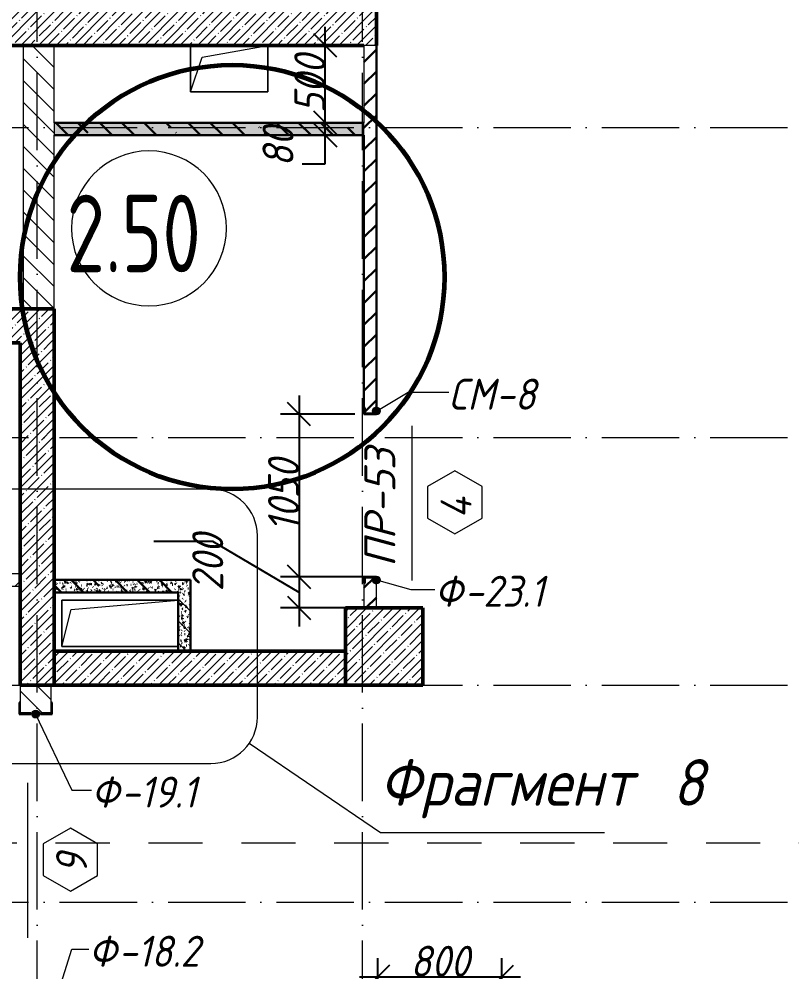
# Model space of a CAD drawing. Header units: millimetres. Extents: x -6064 to 178764, y -5836 to 29924.
# Drawn here: x 98493 to 103483, y 11550 to 17700 of the extents above; entities that cross this region are included whole.
import ezdxf

# ---------------------------------------------------------------- set-up
doc = ezdxf.new("R2010")
doc.units = ezdxf.units.MM
doc.linetypes.add('01 Штриховая _4 мм_', pattern=[600, 350, -250])
doc.linetypes.add('50_200_ШТРИХ_1Т_ш5_п1_п1_', pattern=[700, 500, -100, 0, -100])
for name, color, linetype, lineweight in [('0) ПГП', 1, 'Continuous', 30), ('1) ПГП Зеленый', 2, 'Continuous', 30), ('A-ANNO-SYMB', 7, 'Continuous', 9), ('A-AREA-IDEN', 7, 'Continuous', 9), ('A-DOOR-IDEN', 7, 'Continuous', 9), ('A-FLOR', 7, 'Continuous', 9), ('A-GENM', 7, 'Continuous', 9), ('A-GENM-1', 7, 'Continuous', 25), ('A-GENM-IDEN', 7, 'Continuous', 9), ('A-WALL-3', 7, 'Continuous', 50), ('A-WALL-PATT-1', 7, 'Continuous', 5), ('G-ANNO-SYMB-1', 7, '01 Штриховая _4 мм_', 9), ('S-COLS', 7, 'Continuous', 9), ('S-COLS-1', 7, 'Continuous', 5), ('S-COLS-2', 7, 'Continuous', 50), ('Оси-1', 7, '50_200_ШТРИХ_1Т_ш5_п1_п1_', 9)]:
    doc.layers.add(name, color=color, linetype=linetype, lineweight=lineweight)
doc.layers.add('A-ANNO-DIMS', color=7, linetype='Continuous')
for name, color, linetype, lineweight, true_color in [('A-WALL-6', 7, 'Continuous', 13, 0x008000), ('A-WALL-8', 7, 'Continuous', 5, 0x0070df), ('A-WALL-FNSH-2', 7, 'Continuous', 13, 0xce0000), ('A-WALL-FNSH-3', 7, 'Continuous', 13, 0x008000), ('A-WALL-PATT-2', 7, 'Continuous', 5, 0xce0000), ('A-WALL-PATT-3', 7, 'Continuous', 5, 0x008000), ('A-WALL-PATT-4', 7, 'Continuous', 5, 0x0070df)]:
    doc.layers.add(name, color=color, linetype=linetype, lineweight=lineweight, true_color=true_color)
doc.styles.add('ISOCPEUR_I_2', font='isocpeui.ttf', dxfattribs={"width": 0.9, "height": 200})
doc.styles.add('ISOCPEUR_I_3', font='isocpeui.ttf', dxfattribs={"width": 0.9, "height": 300})
doc.styles.add('ISOCPEUR_I_4', font='isocpeui.ttf', dxfattribs={"height": 200})
doc.styles.add('СПДС', font='ГОСТ тип А.ttf', dxfattribs={"width": 0.9})
doc.dimstyles.new('ISO-2_0_0_9К_СРЕДНИЙ', dxfattribs={"dimscale": 304.8, "dimtxt": 199.196235, "dimasz": 0.492126, "dimexe": 0.393701, "dimexo": 0, "dimgap": 0, "dimtad": 1, "dimdec": 0, "dimzin": 0, "dimdsep": 46, "dimtxsty": 'ISOCPEUR_I_2', "dimblk1": 'OBLIQUE', "dimblk2": 'OBLIQUE', "dimsah": 1, "dimcen": 0.09, "dimdle": 0.393701, "dimazin": 0, "dimtfac": 1, "dimtdec": 4, "dimtix": 1, "dimtmove": 1, "dimatfit": 3, "dimfxl": 1, "dimtvp": 1, "dimtolj": 1, "dimtzin": 0, "dimarcsym": 2})
doc.dimstyles.new('ISO-2_0_0_9К_СРЕДНИЙ_2', dxfattribs={"dimscale": 304.8, "dimtxt": 199.196235, "dimasz": 0.492126, "dimexe": 0.393701, "dimexo": 0, "dimgap": 0, "dimtad": 1, "dimdec": 0, "dimzin": 0, "dimdsep": 46, "dimtxsty": 'ISOCPEUR_I_2', "dimblk1": 'OBLIQUE', "dimblk2": 'OBLIQUE', "dimsah": 1, "dimcen": 0.09, "dimdle": 0.393701, "dimazin": 0, "dimtfac": 1, "dimtdec": 4, "dimtix": 1, "dimtmove": 0, "dimatfit": 3, "dimfxl": 1, "dimtvp": 1, "dimtolj": 1, "dimtzin": 0, "dimarcsym": 2})
pattern_1 = [(45, (0, 0), (-57.024626, 57.024626), []), (45, (57.025, 0), (-57.024626, 57.024626), [100.806, -20.161, 3.353, -16.808])]
pattern_2 = [(135, (0, 0), (-70.71068, -70.71068), [])]
pattern_3 = [(45, (0, 0), (-70.71068, 70.71068), [])]
pattern_4 = [(50, (0, 0), (72.873764, -6.37607), [7.62, -83.82]), (355, (0, 0), (-14.09699, 76.422444), [6.096, -67.056]), (100.451, (6.07, -0.53), (58.776964, 70.04687), [6.476, -71.236]), (46.184, (0, 20.32), (108.43142, -16.817454), [11.43, -125.73]), (96.636, (9.04, 18.92), (94.961, 98.97089), [9.714, -106.854]), (351.184, (0, 20.32), (94.96227, 98.97018), [9.144, -100.584]), (21, (10.16, 15.24), (60.64565, -40.906537), [7.62, -83.82]), (326, (10.16, 15.24), (24.72083, 73.67493), [6.096, -67.056]), (71.451, (15.214, 11.83), (85.36689, 32.768737), [6.476, -71.236]), (37.5, (0, 0), (1.235525, 33.8224325), [3.353, -62.89, 3.353, -64.719, -67.31]), (37.5, (0, 0), (1.235525, 33.8224325), [-134.315, 3.353, -63.957]), (7.5, (0, 0), (26.728146, 40.072549), [3.353, -35.458, 3.353, -61.366, -25.654]), (7.5, (0, 0), (26.728146, 40.072549), [-103.53, 3.353, -22.301]), (327.5, (-22.657, 0), (54.2363175, -2.292117), [3.353, -22.047, 3.353, -75.895, -105.156]), (327.5, (-22.657, 0), (54.2363175, -2.292117), [-104.648, 3.353, -101.803]), (317.5, (-32.817, 0), (59.25158, 10.17014), [3.353, -29.667, 3.353, -49.276, -74.676]), (317.5, (-32.817, 0), (59.25158, 10.17014), [-85.649, 3.353, -71.323])]
pattern_5 = [(135, (0, 0), (-142.5612, -142.5612), []), (135, (142.56, 0), (-142.5612, -142.5612), [252.016, -50.403, 3.353, -47.05])]

# ---------------------------------------------------------------- blocks, each defined once
blk = doc.blocks.new('Колонна_Несущая_Прямоугольное сечение - 500х500-V47-АР1_1_Кладочный план 2 этажа')
at = {"layer": 'S-COLS-1'}
h = blk.add_hatch(dxfattribs=at)
h.set_pattern_fill('FP_63', color=256, style=0, pattern_type=2)
h.set_pattern_definition([(45, (-100850, -13650), (-57.024626, 57.024626), []), (45, (-100792.975, -13650), (-57.024626, 57.024626), [100.806, -20.161, 3.353, -16.808])])
h.paths.add_polyline_path([(-250, -250), (250, -250), (250, 250), (-250, 250)], flags=0)
at = {"layer": 'S-COLS-2'}
for p, q in [((250, 250), (-250, 250)), ((-250, 250), (-250, -250)), ((250, -250), (250, 250)), ((-250, -250), (250, -250))]:
    blk.add_line(p, q, dxfattribs=at)
blk = doc.blocks.new('AR_Отверстие прямоугольное _в плите_ - AR_Отверстие прямоугольное _в плите_-24493740-АР1_1_Кладочный план 2 этажа')
at = {"layer": 'A-GENM'}
for p, q in [((-250, 150), (-250, -150)), ((-175, 75), (250, 150)), ((250, -150), (250, 150)), ((-250, -150), (-175, 75)), ((-250, -150), (250, -150))]:
    blk.add_line(p, q, dxfattribs=at)
blk = doc.blocks.new('AR_Отверстие прямоугольное _в плите_ - AR_Отверстие прямоугольное _в плите_-24493498-АР1_1_Кладочный план 2 этажа')
at = {"layer": 'A-GENM'}
for p, q in [((375, 150), (-375, 150)), ((-375, 150), (-375, -150)), ((-315, 90), (375, 150)), ((-375, -150), (-315, 90)), ((-375, -150), (375, -150))]:
    blk.add_line(p, q, dxfattribs=at)
blk = doc.blocks.new('Фахверк_СКБ_Уголок - Ф-19_1_200х3980 h все крепления развернуты-28533837-АР1_1_Кладочный план 2 этажа')
at = {"layer": 'A-GENM-1'}
for p, q in [((200, 156), (125, 156)), ((125, 156), (125, 81)), ((131, 81), (131, 150)), ((131, 150), (200, 150)), ((200, 150), (200, 156)), ((125, 81), (131, 81)), ((131, 19), (125, 19)), ((125, 19), (125, -56)), ((131, -50), (131, 19)), ((125, -56), (200, -56)), ((200, -50), (131, -50)), ((200, -56), (200, -50))]:
    blk.add_line(p, q, dxfattribs=at)
blk = doc.blocks.new('Фахверк_СКБ_Швеллер_Тип 2 - СМ-8_80х2180h-30702246-АР1_1_Кладочный план 2 этажа')
at = {"layer": 'A-GENM-1'}
for p, q in [((165, 40), (125, 40)), ((125, 40), (125, -40)), ((129.5, 32.6), (165, 32.6)), ((129.5, -32.6), (129.5, 32.6)), ((165, 32.6), (165, 40)), ((125, -40), (165, -40)), ((165, -32.6), (129.5, -32.6)), ((165, -40), (165, -32.6))]:
    blk.add_line(p, q, dxfattribs=at)
blk = doc.blocks.new('Фахверк_СКБ_Швеллер - Ф-23_1_80х3980 h_все крепления развернуты-29290712-АР1_1_Кладочный план 2 этажа')
at = {"layer": 'A-GENM-1'}
for p, q in [((165, 40), (125, 40)), ((125, 40), (125, -40)), ((129.5, 32.6), (165, 32.6)), ((129.5, -32.6), (129.5, 32.6)), ((165, 32.6), (165, 40)), ((125, -40), (165, -40)), ((165, -32.6), (129.5, -32.6)), ((165, -40), (165, -32.6))]:
    blk.add_line(p, q, dxfattribs=at)
blk = doc.blocks.new('План этажа - длина полки 8 мм-17663127-АР1_1_Кладочный план 2 этажа')
at = {"layer": 'A-ANNO-SYMB'}
blk.add_line((-4, 0.001), (4, 0.001), dxfattribs=at)
blk = doc.blocks.new('AAR_СКБ_Марка_Двери_Перемычка и проем - Марка перемычки и проема-25306769-АР1_1_Кладочный план 2 этажа')
at = {"layer": 'A-DOOR-IDEN'}
for p, q in [((-5, 0), (5, 0)), ((-0.968, -0.984), (-1.986, -2.747)), ((1.067, -0.984), (-0.968, -0.984)), ((2.085, -2.747), (1.067, -0.984)), ((-1.986, -2.747), (-0.968, -4.509)), ((1.067, -4.509), (2.085, -2.747)), ((-0.968, -4.509), (1.067, -4.509))]:
    blk.add_line(p, q, dxfattribs=at)
blk = doc.blocks.new('_Oblique')
at = {"color": 0, "linetype": 'ByBlock', "lineweight": -2}
blk.add_line((-0.5, -0.5), (0.5, 0.5), dxfattribs=at)
blk = doc.blocks.new('DIMBLOCK522-АР1_1_Кладочный план 2 этажа')
at = {"layer": 'A-ANNO-DIMS', "color": 0, "lineweight": -2, "transparency": 16777216}
for p, q in [((100300.7, 15270), (100300.7, 13980)), ((100660, 15150), (100180.7, 15150)), ((100720, 14100), (100180.7, 14100))]:
    blk.add_line(p, q, dxfattribs=at)
at = {"layer": 'Defpoints', "color": 0, "transparency": 16777216}
for p in [(100660, 15150), (100300.7, 14100), (100720, 14100)]:
    blk.add_point(p, dxfattribs=at)
at = {"layer": 'A-ANNO-DIMS', "color": 0, "lineweight": -2, "transparency": 16777216, "xscale": 150, "yscale": 150, "zscale": 150}
for p, rotation in [((100300.7, 15150), 90), ((100300.7, 14100), 270)]:
    blk.add_blockref('_Oblique', p, dxfattribs=dict(at, rotation=rotation))
at = {"layer": 'A-ANNO-DIMS', "color": 0, "transparency": 16777216, "insert": (100200.7, 14625), "char_height": 200, "width": 560.814, "attachment_point": 5, "rotation": 90, "style": 'ISOCPEUR_I_2'}
blk.add_mtext('\\A1;1050', dxfattribs=at)
blk = doc.blocks.new('DIMBLOCK523-АР1_1_Кладочный план 2 этажа')
at = {"layer": 'A-ANNO-DIMS', "color": 0, "lineweight": -2, "transparency": 16777216}
for p, q in [((99744.5, 14328.5), (99362.2, 14328.5)), ((100300.7, 14000), (99744.5, 14328.5)), ((100300.7, 14220), (100300.7, 13780)), ((100720, 14100), (100180.7, 14100)), ((100600, 13900), (100180.7, 13900))]:
    blk.add_line(p, q, dxfattribs=at)
at = {"layer": 'Defpoints', "color": 0, "transparency": 16777216}
for p in [(100720, 14100), (100300.7, 13900), (100600, 13900)]:
    blk.add_point(p, dxfattribs=at)
at = {"layer": 'A-ANNO-DIMS', "color": 0, "lineweight": -2, "transparency": 16777216, "xscale": 150, "yscale": 150, "zscale": 150}
for p, rotation in [((100300.7, 14100), 90), ((100300.7, 13900), 270)]:
    blk.add_blockref('_Oblique', p, dxfattribs=dict(at, rotation=rotation))
at = {"layer": 'A-ANNO-DIMS', "color": 0, "transparency": 16777216, "insert": (99611.2, 14006.7), "char_height": 200, "width": 455.087, "attachment_point": 1, "rotation": 90, "line_spacing_factor": 1.149209, "style": 'ISOCPEUR_I_2'}
blk.add_mtext('\\A1;200', dxfattribs=at)
blk = doc.blocks.new('DIMBLOCK563-АР1_1_Кладочный план 2 этажа')
at = {"layer": 'A-ANNO-DIMS', "color": 0, "lineweight": -2, "transparency": 16777216}
for p, q in [((100470.1, 16830), (100470.1, 17150)), ((100364.1, 17030), (100590.1, 17030)), ((100364.1, 16950), (100590.1, 16950)), ((100470.1, 16764.8), (100470.1, 16950)), ((100320.1, 16764.8), (100470.1, 16764.8))]:
    blk.add_line(p, q, dxfattribs=at)
at = {"layer": 'Defpoints', "color": 0, "transparency": 16777216}
for p in [(100364.1, 17030), (100470.1, 17030), (100364.1, 16950)]:
    blk.add_point(p, dxfattribs=at)
at = {"layer": 'A-ANNO-DIMS', "color": 0, "lineweight": -2, "transparency": 16777216, "xscale": 150, "yscale": 150, "zscale": 150}
for p, rotation in [((100470.1, 17030), 90), ((100470.1, 16950), 270)]:
    blk.add_blockref('_Oblique', p, dxfattribs=dict(at, rotation=rotation))
at = {"layer": 'A-ANNO-DIMS', "color": 0, "transparency": 16777216, "insert": (100064.9, 16746.4), "char_height": 200, "width": 303.391, "attachment_point": 1, "rotation": 90, "line_spacing_factor": 1.149209, "style": 'ISOCPEUR_I_2'}
blk.add_mtext('\\A1;80', dxfattribs=at)
blk = doc.blocks.new('DIMBLOCK564-АР1_1_Кладочный план 2 этажа')
at = {"layer": 'A-ANNO-DIMS', "color": 0, "lineweight": -2, "transparency": 16777216}
for p, q in [((100470.1, 16910), (100470.1, 17650)), ((100364.1, 17530), (100590.1, 17530)), ((100364.1, 17030), (100590.1, 17030))]:
    blk.add_line(p, q, dxfattribs=at)
at = {"layer": 'Defpoints', "color": 0, "transparency": 16777216}
for p in [(100364.1, 17530), (100470.1, 17530), (100364.1, 17030)]:
    blk.add_point(p, dxfattribs=at)
at = {"layer": 'A-ANNO-DIMS', "color": 0, "lineweight": -2, "transparency": 16777216, "xscale": 150, "yscale": 150, "zscale": 150}
for p, rotation in [((100470.1, 17530), 90), ((100470.1, 17030), 270)]:
    blk.add_blockref('_Oblique', p, dxfattribs=dict(at, rotation=rotation))
at = {"layer": 'A-ANNO-DIMS', "color": 0, "transparency": 16777216, "insert": (100370.1, 17280), "char_height": 200, "width": 455.087, "attachment_point": 5, "rotation": 90, "style": 'ISOCPEUR_I_2'}
blk.add_mtext('\\A1;500', dxfattribs=at)
blk = doc.blocks.new('DIMBLOCK571-АР1_1_Кладочный план 2 этажа')
at = {"layer": 'A-ANNO-DIMS', "color": 0, "lineweight": -2, "transparency": 16777216}
for p, q in [((100810, 11320), (100810, 11638.9)), ((101610, 10600), (101610, 11638.9)), ((100690, 11518.9), (101730, 11518.9))]:
    blk.add_line(p, q, dxfattribs=at)
at = {"layer": 'Defpoints', "color": 0, "transparency": 16777216}
for p in [(101610, 11518.9), (100810, 11320), (101610, 10600)]:
    blk.add_point(p, dxfattribs=at)
at = {"layer": 'A-ANNO-DIMS', "color": 0, "lineweight": -2, "transparency": 16777216, "xscale": 150, "yscale": 150, "zscale": 150, "rotation": 180}
blk.add_blockref('_Oblique', (100810, 11518.9), dxfattribs=at)
at = {"layer": 'A-ANNO-DIMS', "color": 0, "lineweight": -2, "transparency": 16777216, "xscale": 150, "yscale": 150, "zscale": 150}
blk.add_blockref('_Oblique', (101610, 11518.9), dxfattribs=at)
at = {"layer": 'A-ANNO-DIMS', "color": 0, "transparency": 16777216, "insert": (101210, 11618.9), "char_height": 200, "width": 455.087, "attachment_point": 5, "style": 'ISOCPEUR_I_2'}
blk.add_mtext('\\A1;800', dxfattribs=at)
blk = doc.blocks.new('Марка_Помещения - Номер-25198446-Объем проектирования 2 этажа')
at = {"layer": 'A-AREA-IDEN'}
for start, end in [(360, 180), (180, 360)]:
    blk.add_arc((0, 0), 2.5, start, end, dxfattribs=at)

msp = doc.modelspace()

# ---------------------------------------------------------------- hatches: boundary and pattern name
at = {"layer": '0) ПГП'}
h = msp.add_hatch(dxfattribs=at)
h.set_pattern_fill('FP_25', color=256, style=0, pattern_type=2)
h.set_pattern_definition(pattern_4)
h.paths.add_polyline_path([(100720, 16950), (100720, 17030), (98720, 17030), (98720, 16950), (99497.7, 16950)], flags=0)
h = msp.add_hatch(dxfattribs=at)
h.set_pattern_fill('FP_26', color=256, style=0, pattern_type=2)
h.set_pattern_definition(pattern_5)
h.paths.add_polyline_path([(100720, 16950), (100720, 17030), (98720, 17030), (98720, 16950), (99497.7, 16950)], flags=0)
h = msp.add_hatch(dxfattribs=at)
h.set_pattern_fill('FP_25', color=256, style=0, pattern_type=2)
h.set_pattern_definition(pattern_4)
h.paths.add_polyline_path([(99600, 14000), (99600, 14080), (98720, 14080), (98720, 14000), (99520, 14000)], flags=0)
h = msp.add_hatch(dxfattribs=at)
h.set_pattern_fill('FP_26', color=256, style=0, pattern_type=2)
h.set_pattern_definition(pattern_5)
h.paths.add_polyline_path([(99600, 14000), (99600, 14080), (98720, 14080), (98720, 14000), (99520, 14000)], flags=0)
h = msp.add_hatch(dxfattribs=at)
h.set_pattern_fill('FP_25', color=256, style=0, pattern_type=2)
h.set_pattern_definition(pattern_4)
h.paths.add_polyline_path([(99520, 13620), (99600, 13620), (99600, 14000), (99520, 14000)], flags=0)
at = {"layer": '1) ПГП Зеленый'}
h = msp.add_hatch(dxfattribs=at)
h.set_pattern_fill('FP_24', color=256, style=0, pattern_type=2)
h.set_pattern_definition(pattern_3)
h.paths.add_polyline_path([(100720, 13900), (100800, 13900), (100800, 14060), (100792.6, 14060), (100792.6, 14095.5), (100727.4, 14095.5), (100727.4, 14060), (100720, 14060)], flags=0)
h.paths.add_polyline_path([(100727.4, 15154.5), (100792.6, 15154.5), (100792.6, 15190), (100800, 15190), (100800, 17530), (100720, 17530), (100720, 15190), (100727.4, 15190)], flags=0)
at = {"layer": 'A-GENM-IDEN'}
h = msp.add_hatch(color=256, dxfattribs=at)
edge = h.paths.add_edge_path(flags=0)
edge.add_arc((100800, 15170), 25, 0, 360)
h = msp.add_hatch(color=256, dxfattribs=at)
edge = h.paths.add_edge_path(flags=0)
edge.add_arc((100800, 14080), 25, 0, 360)
h = msp.add_hatch(color=256, dxfattribs=at)
edge = h.paths.add_edge_path(flags=0)
edge.add_arc((98600, 13214), 25, 0, 360)
at = {"layer": 'A-WALL-PATT-1'}
h = msp.add_hatch(dxfattribs=at)
h.set_pattern_fill('FP_7', color=256, style=0, pattern_type=2)
h.set_pattern_definition(pattern_1)
h.paths.add_polyline_path([(100800, 17530), (100800, 17750), (94580, 17750), (94580, 17530), (100720, 17530)], flags=0)
h = msp.add_hatch(dxfattribs=at)
h.set_pattern_fill('FP_7', color=256, style=0, pattern_type=2)
h.set_pattern_definition(pattern_1)
h.paths.add_polyline_path([(98720, 15610), (98720, 15830), (97200, 15830), (97200, 15610), (98500, 15610)], flags=0)
h.paths.add_polyline_path([(95850, 15610), (95850, 15830), (94800, 15830), (94800, 15610)], flags=0)
h = msp.add_hatch(dxfattribs=at)
h.set_pattern_fill('FP_7', color=256, style=0, pattern_type=2)
h.set_pattern_definition(pattern_1)
h.paths.add_polyline_path([(98720, 13400), (98720, 15610), (98500, 15610), (98500, 13400)], flags=0)
h = msp.add_hatch(dxfattribs=at)
h.set_pattern_fill('FP_7', color=256, style=0, pattern_type=2)
h.set_pattern_definition(pattern_1)
h.paths.add_polyline_path([(98720, 13400), (100600, 13400), (100600, 13620), (98720, 13620)], flags=0)
at = {"layer": 'A-WALL-PATT-2'}
h = msp.add_hatch(dxfattribs=at)
h.set_pattern_fill('FP_22', color=256, style=0, pattern_type=2)
h.set_pattern_definition(pattern_2)
h.paths.add_polyline_path([(98520, 15830), (98720, 15830), (98720, 17530), (98520, 17530), (98520, 17238.8)], flags=0)
h = msp.add_hatch(dxfattribs=at)
h.set_pattern_fill('FP_22', color=256, style=0, pattern_type=2)
h.set_pattern_definition(pattern_2)
h.paths.add_polyline_path([(98700, 13220), (98700, 13400), (98500, 13400), (98500, 13220), (98631, 13220)], flags=0)
at = {"layer": 'A-WALL-PATT-3'}
h = msp.add_hatch(dxfattribs=at)
h.set_pattern_fill('FP_24', color=256, style=0, pattern_type=2)
h.set_pattern_definition(pattern_3)
h.paths.add_polyline_path([(96820, 14040), (98500, 14040), (98500, 14120), (96820, 14120)], flags=0)
at = {"layer": 'A-WALL-PATT-4'}
h = msp.add_hatch(dxfattribs=at)
h.set_pattern_fill('FP_26', color=256, style=0, pattern_type=2)
h.set_pattern_definition(pattern_5)
h.paths.add_polyline_path([(99520, 13620), (99600, 13620), (99600, 14000), (99520, 14000)], flags=0)

# ---------------------------------------------------------------- linework, layer by layer
at = {"color": 6, "lineweight": 60}
msp.add_circle((99869.4, 16034.7), 1369.4, dxfattribs=at)
at = {"layer": '0) ПГП'}
for p, q in [((100720, 17030), (98720, 17030)), ((98720, 16950), (100720, 16950)), ((99600, 14080), (98720, 14080)), ((99600, 13620), (99600, 14080)), ((98720, 14000), (99520, 14000)), ((99520, 14000), (99520, 13620))]:
    msp.add_line(p, q, dxfattribs=at)
at = {"layer": '1) ПГП Зеленый'}
for p, q in [((100800, 15190), (100800, 17530)), ((100720, 16950), (100720, 15190))]:
    msp.add_line(p, q, dxfattribs=at)
at = {"layer": 'A-ANNO-SYMB'}
for p, q in [((99731.7, 14665.4), (96595.5, 14665.4)), ((100031.7, 13195), (100031.7, 14365.4)), ((99979.7, 13026.2), (100827.2, 12449.6)), ((96595.5, 12895), (99731.7, 12895)), ((100827.2, 12449.6), (101473.7, 12449.6))]:
    msp.add_line(p, q, dxfattribs=at)
for centre, start, end in [((99731.7, 14365.4), 0, 90), ((99731.7, 13195), 270, 0)]:
    msp.add_arc(centre, 300, start, end, dxfattribs=at)
at = {"layer": 'A-FLOR'}
for p, q in [((99600, 17230), (99600, 17530)), ((100100, 17530), (100100, 17230)), ((100100, 17230), (99600, 17230)), ((98770, 13950), (99520, 13950)), ((98770, 13650), (98770, 13950)), ((99520, 13650), (98770, 13650))]:
    msp.add_line(p, q, dxfattribs=at)
at = {"layer": 'A-GENM-IDEN'}
for p, q in [((100800, 15170), (101004.9, 15291.4)), ((101004.9, 15291.4), (101267, 15291.4)), ((100800, 14080), (101021.5, 14019.2)), ((101021.5, 14019.2), (101177.6, 14019.2)), ((98600, 13214), (98833.1, 12723.1)), ((98833.1, 12723.1), (98960.2, 12723.1)), ((98706, 11288.5), (98833.6, 11696)), ((98833.6, 11696), (98943.2, 11696))]:
    msp.add_line(p, q, dxfattribs=at)
for centre in [(100800, 15170), (100800, 14080), (98600, 13214)]:
    msp.add_circle(centre, 25, dxfattribs=at)
at = {"layer": 'A-WALL-3'}
for p, q in [((100800, 17530), (100800, 21400)), ((97720, 17530), (100720, 17530)), ((98720, 15830), (97720, 15830)), ((98720, 13400), (98720, 15830)), ((97200, 15610), (98500, 15610)), ((98500, 15610), (98500, 13400)), ((100600, 13620), (98720, 13620)), ((98500, 13400), (98720, 13400)), ((98720, 13400), (100600, 13400))]:
    msp.add_line(p, q, dxfattribs=at)
at = {"layer": 'A-WALL-6'}
msp.add_line((100800, 17530), (100720, 17530), dxfattribs=at)
at = {"layer": 'A-WALL-8'}
for p, q in [((98720, 17030), (98720, 16950)), ((100720, 16950), (100720, 17030))]:
    msp.add_line(p, q, dxfattribs=at)
at = {"layer": 'A-WALL-FNSH-2'}
for p, q in [((98520, 17530), (98520, 15830)), ((98720, 17030), (98720, 17530)), ((98720, 15830), (98720, 16950)), ((98500, 13400), (98500, 13289)), ((98700, 13289), (98700, 13400)), ((98569, 13220), (98631, 13220))]:
    msp.add_line(p, q, dxfattribs=at)
at = {"layer": 'A-WALL-FNSH-3'}
for p, q in [((100720, 17530), (100720, 17030)), ((98500, 14120), (96740, 14120)), ((97700, 14040), (98500, 14040)), ((100720, 14060), (100720, 13900)), ((100800, 13900), (100800, 14060))]:
    msp.add_line(p, q, dxfattribs=at)
at = {"layer": 'G-ANNO-SYMB-1'}
msp.add_line((42928.2, 12383.3), (126776.9, 12383.3), dxfattribs=at)
at = {"layer": 'Оси-1'}
for p, q in [((98610, -4150), (98610, 28636.9)), ((100710, -4150), (100710, 28636.9)), ((-4160, 17000), (125951.6, 17000)), ((-4160, 15000), (125951.6, 15000)), ((-4160, 13400), (125951.6, 13400)), ((-4160, 12000), (125951.6, 12000))]:
    msp.add_line(p, q, dxfattribs=at)

# ---------------------------------------------------------------- block references
at = {"layer": 'A-ANNO-SYMB', "xscale": 99.99999999999993, "yscale": 99.99999999999993, "zscale": 99.99999999999993}
msp.add_blockref('План этажа - длина полки 8 мм-17663127-АР1_1_Кладочный план 2 этажа', (101873.7, 12449.6), dxfattribs=at)
at = {"layer": 'A-AREA-IDEN', "xscale": 199.9999999999999, "yscale": 199.9999999999999, "zscale": 199.9999999999999}
msp.add_blockref('Марка_Помещения - Номер-25198446-Объем проектирования 2 этажа', (99331.7, 16349), dxfattribs=at)
at = {"layer": 'A-DOOR-IDEN', "xscale": 99.99999999999993, "yscale": 99.99999999999993, "zscale": 99.99999999999993}
for p, rotation in [((101031.9, 14575.6), 90.00000000000007), ((98549.5, 12270), 89.99999999999991)]:
    msp.add_blockref('AAR_СКБ_Марка_Двери_Перемычка и проем - Марка перемычки и проема-25306769-АР1_1_Кладочный план 2 этажа', p, dxfattribs=dict(at, rotation=rotation))
at = {"layer": 'A-GENM'}
for name, p in [('AR_Отверстие прямоугольное _в плите_ - AR_Отверстие прямоугольное _в плите_-24493740-АР1_1_Кладочный план 2 этажа', (99850, 17380)), ('AR_Отверстие прямоугольное _в плите_ - AR_Отверстие прямоугольное _в плите_-24493498-АР1_1_Кладочный план 2 этажа', (99145, 13800))]:
    msp.add_blockref(name, p, dxfattribs=at)
at = {"layer": 'A-GENM-1'}
for name, p, rotation in [('Фахверк_СКБ_Швеллер_Тип 2 - СМ-8_80х2180h-30702246-АР1_1_Кладочный план 2 этажа', (100760, 15025), 90), ('Фахверк_СКБ_Швеллер - Ф-23_1_80х3980 h_все крепления развернуты-29290712-АР1_1_Кладочный план 2 этажа', (100760, 14225), 270), ('Фахверк_СКБ_Уголок - Ф-19_1_200х3980 h все крепления развернуты-28533837-АР1_1_Кладочный план 2 этажа', (98650, 13089), 90)]:
    msp.add_blockref(name, p, dxfattribs=dict(at, rotation=rotation))
at = {"layer": 'S-COLS'}
msp.add_blockref('Колонна_Несущая_Прямоугольное сечение - 500х500-V47-АР1_1_Кладочный план 2 этажа', (100850, 13650), dxfattribs=at)

# ---------------------------------------------------------------- texts
at = {"layer": 'A-ANNO-SYMB', "char_height": 300, "attachment_point": 1, "style": 'ISOCPEUR_I_3'}
for s, insert, width in [('Фрагмент', (100819.7, 12923), 2085.189), (' 8', (102540.1, 12923), 432.911)]:
    msp.add_mtext(s, dxfattribs=dict(at, insert=insert, width=width))
at = {"layer": 'A-AREA-IDEN', "insert": (98800.2, 16566.1), "char_height": 500, "width": 1327.594, "attachment_point": 1, "style": 'СПДС'}
msp.add_mtext('2.50', dxfattribs=at)
at = {"layer": 'A-DOOR-IDEN', "char_height": 200, "attachment_point": 1, "rotation": 90, "style": 'ISOCPEUR_I_2'}
for s, insert, width in [('\\fISOCPEUR|b0|i1|c204|p34|;\\W.9;4', (101214.5, 14477.3), 187.595), ('\\fISOCPEUR|b0|i1|c204|p34|;\\W.9;9', (98732.1, 12183.8), 158.734)]:
    msp.add_mtext(s, dxfattribs=dict(at, insert=insert, width=width))
at = {"layer": 'A-GENM-IDEN', "char_height": 200, "attachment_point": 1, "style": 'ISOCPEUR_I_2'}
for s, insert, width in [('СМ', (101267, 15379), 367.975), ('-8', (101570.6, 15379), 317.468), ('\\fISOCPEUR|b0|i1|c204|p34|;\\W.9;Ф', (101177.6, 14106.9), 230.886), ('-23.1', (101368.1, 14106.9), 663.797), ('\\fISOCPEUR|b0|i1|c204|p34|;\\W.9;Ф', (98960.2, 12810.7), 230.886), ('-19.1', (99150.7, 12810.7), 620.506), ('\\fISOCPEUR|b0|i1|c204|p34|;\\W.9;Ф', (98943.2, 11783.7), 230.886), ('-18.2', (99133.7, 11783.7), 663.797)]:
    msp.add_mtext(s, dxfattribs=dict(at, insert=insert, width=width))
at = {"layer": 'A-GENM-IDEN', "char_height": 200, "attachment_point": 1, "rotation": 90, "style": 'ISOCPEUR_I_4'}
for s, insert, width in [('-53', (100722.6, 14507.3), 529.114), ('ПР', (100722.6, 14163.3), 416.877)]:
    msp.add_mtext(s, dxfattribs=dict(at, insert=insert, width=width))

# ---------------------------------------------------------------- dimensions: what is measured, and where the dimension line sits
at = {"layer": 'A-ANNO-DIMS'}
for base, p1, p2, override, picture, middle in [((100470.1, 17530), (100364.1, 17030), (100364.1, 17530), {"dimpost": '<>', "dimfxl": 500.000005}, 'DIMBLOCK564-АР1_1_Кладочный план 2 этажа', (100370.1, 17280)), ((100300.7, 14100), (100660, 15150), (100720, 14100), {"dimpost": '<>', "dimfxl": 1051.712889}, 'DIMBLOCK522-АР1_1_Кладочный план 2 этажа', (100200.7, 14625))]:
    dim = msp.add_linear_dim(base=base, p1=p1, p2=p2, angle=90, dimstyle='ISO-2_0_0_9К_СРЕДНИЙ_2', override=override, dxfattribs=at)
    dim.commit()
    dim.dimension.update_dxf_attribs({"geometry": picture, "text_midpoint": middle})
for base, p1, p2, override, picture, middle in [((100470.1, 17030), (100364.1, 16950), (100364.1, 17030), {"dimpost": '<>', "dimfxl": 80}, 'DIMBLOCK563-АР1_1_Кладочный план 2 этажа', (100342.2, 16764.8)), ((100300.7, 13900), (100720, 14100), (100600, 13900), {"dimpost": '<>', "dimfxl": 233.238067}, 'DIMBLOCK523-АР1_1_Кладочный план 2 этажа', (99744.5, 14328.5))]:
    dim = msp.add_linear_dim(base=base, p1=p1, p2=p2, angle=90, dimstyle='ISO-2_0_0_9К_СРЕДНИЙ', override=override, dxfattribs=at)
    dim.commit()
    dim.dimension.update_dxf_attribs({"geometry": picture, "text_midpoint": middle, "dimtype": 160, "text_rotation": 90})
dim = msp.add_linear_dim(base=(101610, 11518.9), p1=(100810, 11320), p2=(101610, 10600), dimstyle='ISO-2_0_0_9К_СРЕДНИЙ_2', override={"dimpost": '<>', "dimfxl": 1076.289827}, dxfattribs=at)
dim.commit()
dim.dimension.update_dxf_attribs({"geometry": 'DIMBLOCK571-АР1_1_Кладочный план 2 этажа', "text_midpoint": (101210, 11618.9)})

doc.saveas('drawing.dxf')
